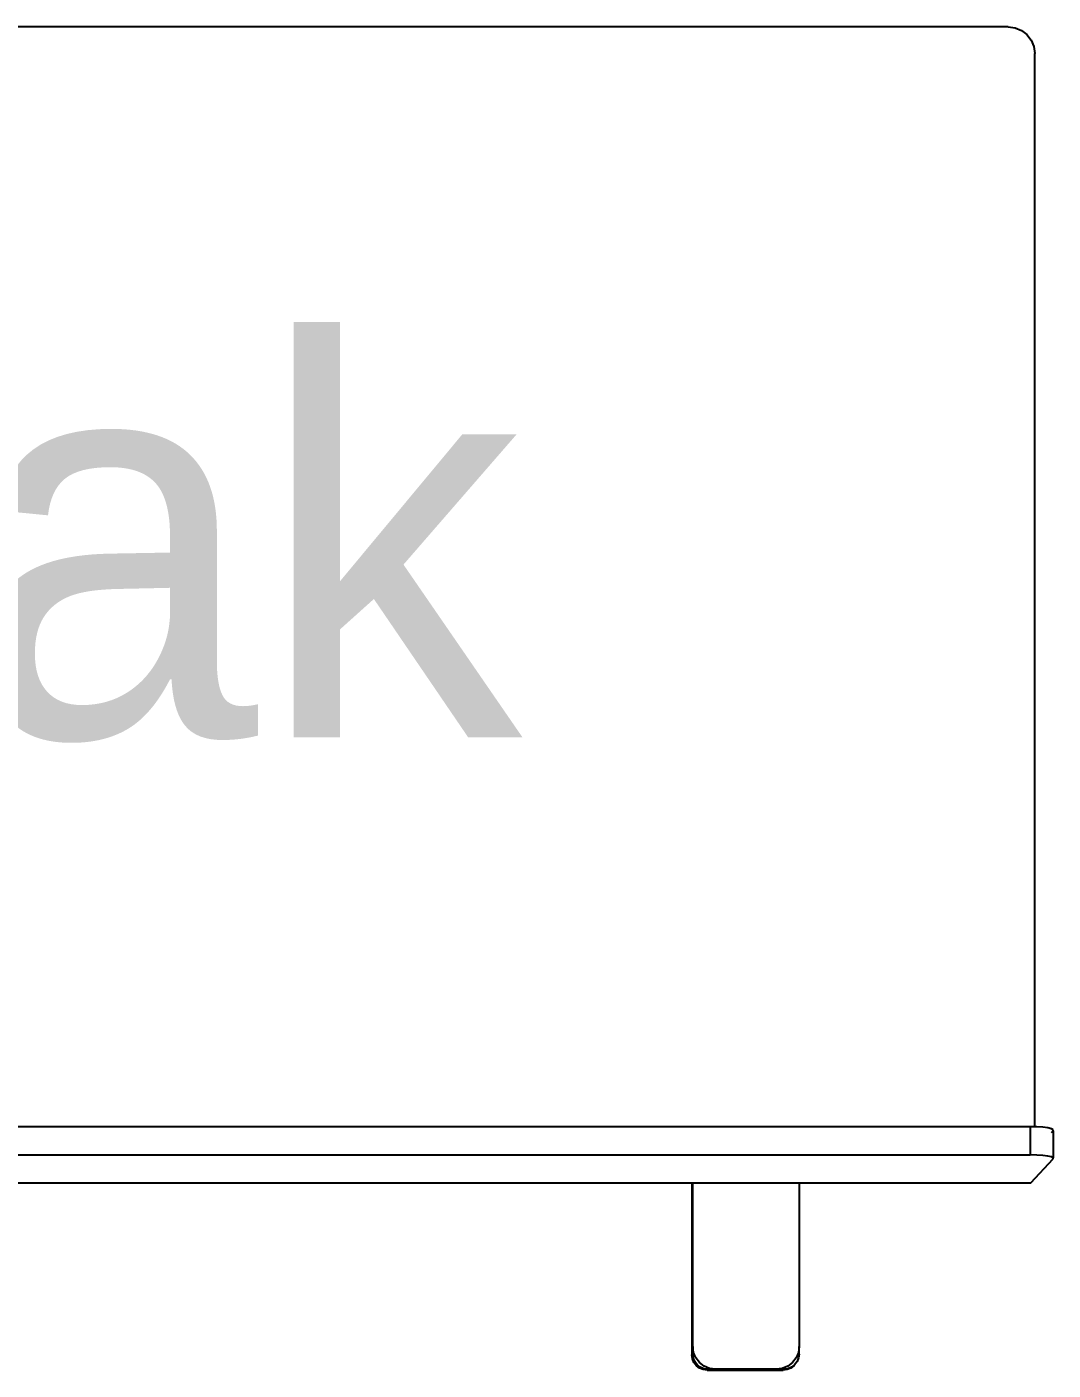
# Model space of a CAD drawing. Extents: x -4.2 to 4.2, y -5.7 to 5.7.
# Drawn here: x 2.658 to 3.179, y 3.302 to 3.983 of the extents above; entities that cross this region are included whole.
import ezdxf

# ---------------------------------------------------------------- set-up
doc = ezdxf.new("R2010")
doc.units = 0
doc.layers.get('0').update_dxf_attribs({"linetype": 'CONTINUOUS'})

msp = doc.modelspace()

# ---------------------------------------------------------------- linework, layer by layer
for p, q in [((3.15615, 3.98317), (2.20352, 3.98317)), ((3.15615, 3.98317), (3.15963, 3.98271)), ((3.15963, 3.98271), (3.16288, 3.98137)), ((3.16288, 3.98137), (3.16566, 3.97923)), ((3.16566, 3.97923), (3.1678, 3.97644)), ((3.1678, 3.97644), (3.16915, 3.97319)), ((3.16915, 3.97319), (3.16961, 3.96971)), ((3.16961, 3.42515), (3.16961, 3.96971)), ((3.16731, 3.4252), (2.08198, 3.4252)), ((3.16731, 3.4252), (3.16731, 3.41089)), ((3.16961, 3.42515), (3.16731, 3.4252)), ((3.17074, 3.42513), (3.16961, 3.42515)), ((3.17381, 3.42492), (3.17074, 3.42513)), ((3.17631, 3.4246), (3.17381, 3.42492)), ((3.17807, 3.42418), (3.17631, 3.4246)), ((3.17896, 3.4237), (3.17807, 3.42418)), ((3.17807, 3.42224), (3.17894, 3.42317)), ((3.17894, 3.42317), (3.17896, 3.4237)), ((3.17894, 3.42317), (3.17894, 3.40942)), ((3.17894, 3.42317), (3.17896, 3.4094)), ((2.08198, 3.41089), (3.16731, 3.41089)), ((3.17074, 3.41083), (3.16731, 3.41089)), ((3.16761, 3.39673), (3.17894, 3.40888)), ((3.17381, 3.41062), (3.17074, 3.41083)), ((3.17631, 3.4103), (3.17381, 3.41062)), ((3.17807, 3.40989), (3.17631, 3.4103)), ((3.17894, 3.40942), (3.17807, 3.40989)), ((3.17896, 3.4094), (3.17894, 3.40942)), ((3.17894, 3.40888), (3.17896, 3.4094)), ((2.10919, 3.39673), (2.99571, 3.39673)), ((2.99571, 3.39673), (2.99571, 3.31331)), ((2.99571, 3.39673), (2.99611, 3.39673)), ((2.99611, 3.31376), (2.99611, 3.39673)), ((2.99611, 3.39673), (3.05009, 3.39673)), ((3.05009, 3.39673), (3.05009, 3.31376)), ((3.05009, 3.39673), (3.16761, 3.39673)), ((2.99611, 3.31376), (2.99571, 3.31331)), ((2.99571, 3.31331), (2.99571, 3.30946)), ((2.9965, 3.31077), (2.99611, 3.31376)), ((2.99611, 3.31376), (2.99611, 3.3099)), ((3.05009, 3.31376), (3.0497, 3.31077)), ((3.05009, 3.3099), (3.05009, 3.31376)), ((2.99611, 3.3099), (2.99571, 3.30946)), ((2.99597, 3.30746), (2.99571, 3.30946)), ((2.99674, 3.3056), (2.99597, 3.30746)), ((2.99637, 3.30791), (2.99611, 3.3099)), ((2.99714, 3.30605), (2.99637, 3.30791)), ((2.99766, 3.30798), (2.9965, 3.31077)), ((2.99796, 3.30401), (2.99674, 3.3056)), ((2.99837, 3.30445), (2.99714, 3.30605)), ((2.9995, 3.30558), (2.99766, 3.30798)), ((3.00189, 3.30374), (2.9995, 3.30558)), ((3.0467, 3.30558), (3.04431, 3.30374)), ((3.04854, 3.30798), (3.0467, 3.30558)), ((3.04906, 3.30605), (3.04783, 3.30445)), ((3.0497, 3.31077), (3.04854, 3.30798)), ((3.04983, 3.30791), (3.04906, 3.30605)), ((3.05009, 3.3099), (3.04983, 3.30791)), ((2.99956, 3.30278), (2.99796, 3.30401)), ((2.99997, 3.30323), (2.99837, 3.30445)), ((3.00142, 3.30201), (2.99956, 3.30278)), ((3.00183, 3.30246), (2.99997, 3.30323)), ((3.00342, 3.30175), (3.00142, 3.30201)), ((3.00382, 3.30219), (3.00183, 3.30246)), ((3.00468, 3.30259), (3.00189, 3.30374)), ((3.00382, 3.30219), (3.00342, 3.30175)), ((3.00342, 3.30175), (3.00727, 3.30175)), ((3.00382, 3.30219), (3.00768, 3.30219)), ((3.00768, 3.30219), (3.00468, 3.30259)), ((3.00768, 3.30219), (3.00727, 3.30175)), ((3.00727, 3.30175), (3.03811, 3.30175)), ((3.03852, 3.30219), (3.00768, 3.30219)), ((3.03852, 3.30219), (3.03811, 3.30175)), ((3.03811, 3.30175), (3.04197, 3.30175)), ((3.04152, 3.30259), (3.03852, 3.30219)), ((3.03852, 3.30219), (3.04238, 3.30219)), ((3.04431, 3.30374), (3.04152, 3.30259)), ((3.04238, 3.30219), (3.04197, 3.30175)), ((3.04396, 3.30201), (3.04197, 3.30175)), ((3.04437, 3.30246), (3.04238, 3.30219)), ((3.04582, 3.30278), (3.04396, 3.30201)), ((3.04623, 3.30323), (3.04437, 3.30246)), ((3.04742, 3.30401), (3.04582, 3.30278)), ((3.04766, 3.30432), (3.04623, 3.30323)), ((3.04766, 3.30432), (3.04742, 3.30401)), ((3.04783, 3.30445), (3.04766, 3.30432))]:
    msp.add_line(p, q)

# ---------------------------------------------------------------- texts
msp.add_text('Malak', height=0.2).set_placement((2.19591, 3.62281))

doc.saveas('drawing.dxf')
